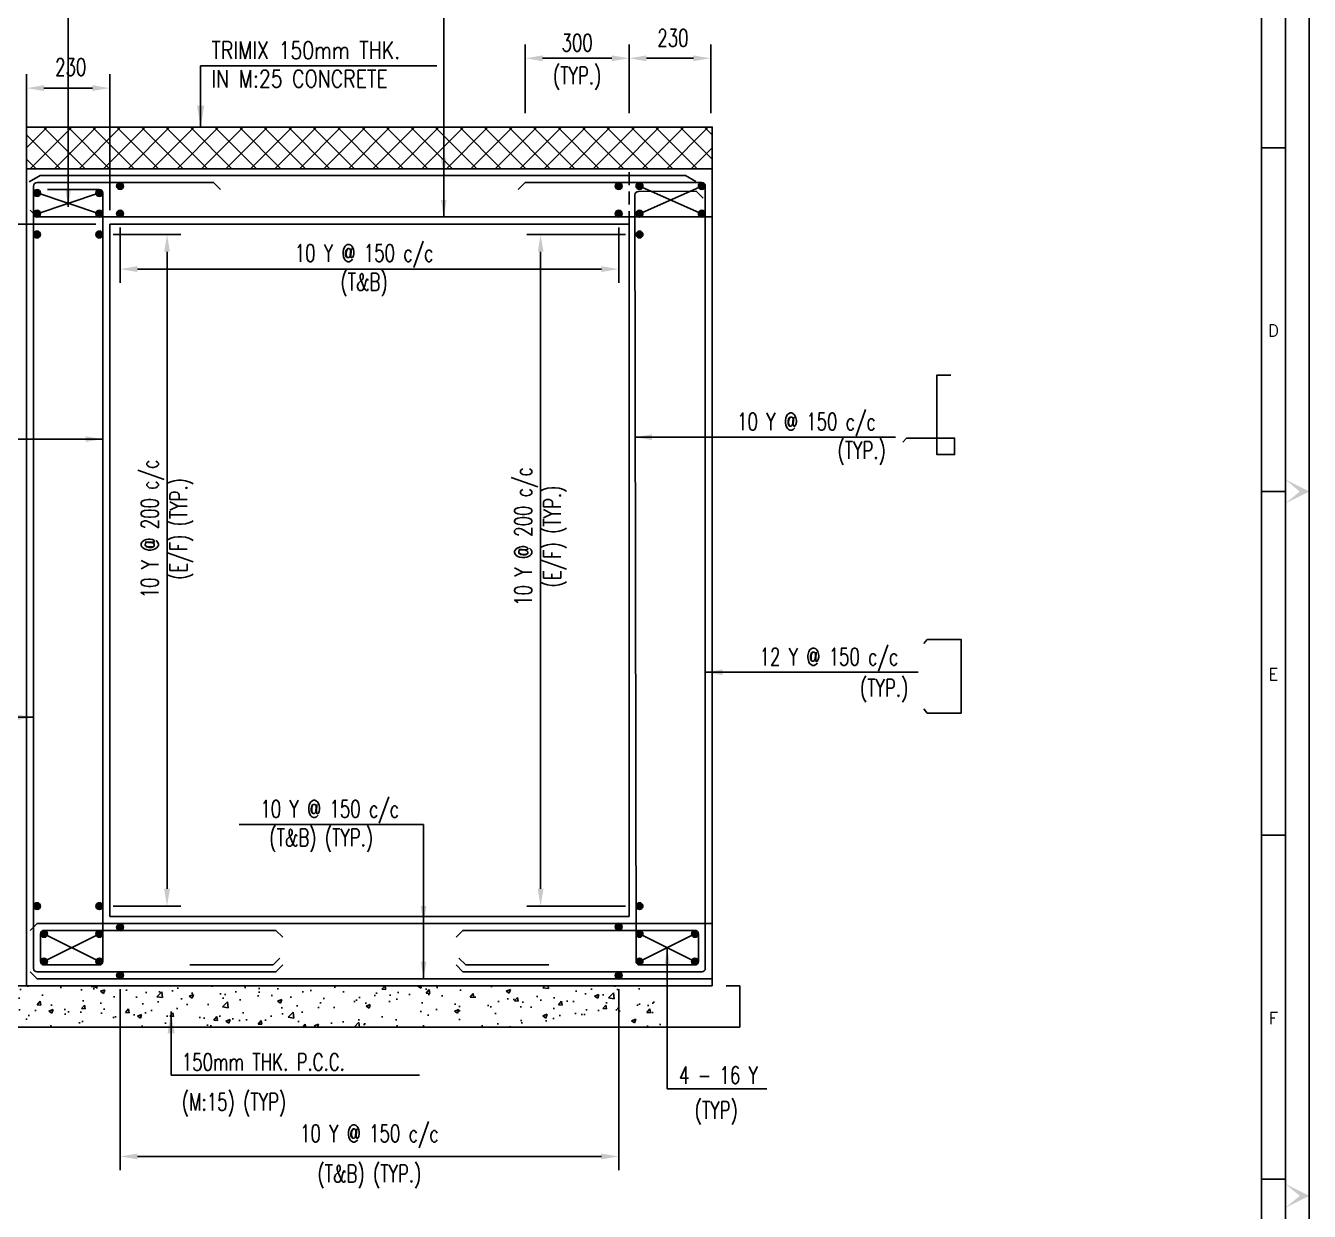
# Model space of a CAD drawing. Header units: millimetres. Extents: x 1549375 to 1746720, y -621670 to -557890.
# Drawn here: x 1685709 to 1704244, y -611515 to -594391 of the extents above; entities that cross this region are included whole.
import ezdxf
from ezdxf.enums import TextEntityAlignment as Align

# ---------------------------------------------------------------- set-up
doc = ezdxf.new("R2010")
doc.units = ezdxf.units.MM
doc.header["$MEASUREMENT"] = 0
doc.header["$PDMODE"] = 35
doc.linetypes.add('HIDDEN', pattern=[0.375, 0.25, -0.125])
for name, color, linetype in [('PNA', 8, 'Continuous'), ('REINFORCEMENT', 6, 'Continuous'), ('S- PILE CAP', 4, 'Continuous'), ('S-CONCRET LINE', 4, 'Continuous'), ('S-DIM-1', 5, 'Continuous'), ('S-HATCH', 253, 'Continuous'), ('S-PCC', 9, 'Continuous'), ('S-REINFORCEMENT', 6, 'Continuous'), ('S-TEXT-1', 4, 'Continuous')]:
    doc.layers.add(name, color=color, linetype=linetype)
doc.styles.add('ROMANS', font='simplex.shx', dxfattribs={"width": 0.7})
doc.dimstyles.new('dim100', dxfattribs={"dimtxt": 250, "dimasz": 250, "dimexe": 200, "dimexo": 200, "dimgap": 100, "dimtad": 1, "dimdec": 0, "dimzin": 0, "dimdsep": 46, "dimtxsty": 'ROMANS', "dimcen": 0, "dimclrd": 5, "dimclre": 5, "dimclrt": 4, "dimadec": 0, "dimazin": 0, "dimtfac": 1, "dimtdec": 0, "dimtix": 1, "dimtofl": 0, "dimtmove": 2, "dimatfit": 3, "dimfxl": 0, "dimtolj": 1, "dimtzin": 0, "dimlwd": -1, "dimlwe": -1, "dimarcsym": 0})
doc.dimstyles.new('dim20', dxfattribs={"dimtxt": 250, "dimasz": 250, "dimexe": 200, "dimexo": 200, "dimgap": 100, "dimtad": 1, "dimdec": 0, "dimlfac": 0.2, "dimzin": 0, "dimdsep": 46, "dimtxsty": 'ROMANS', "dimcen": 0, "dimclrd": 170, "dimclre": 170, "dimclrt": 4, "dimadec": 0, "dimazin": 0, "dimtfac": 1, "dimtdec": 0, "dimtix": 1, "dimtofl": 0, "dimtmove": 2, "dimatfit": 3, "dimfxl": 0, "dimtolj": 1, "dimtzin": 0, "dimlwd": -1, "dimlwe": -1, "dimarcsym": 0})
doc.dimstyles.new('dim25', dxfattribs={"dimtxt": 250, "dimasz": 250, "dimexe": 200, "dimexo": 200, "dimgap": 100, "dimtad": 1, "dimdec": 0, "dimlfac": 0.25, "dimzin": 0, "dimdsep": 46, "dimtxsty": 'ROMANS', "dimcen": 0, "dimclrd": 170, "dimclre": 170, "dimclrt": 4, "dimadec": 0, "dimazin": 0, "dimtfac": 1, "dimtdec": 0, "dimtix": 1, "dimtofl": 0, "dimtmove": 2, "dimatfit": 3, "dimfxl": 0, "dimtolj": 1, "dimtzin": 0, "dimlwd": -1, "dimlwe": -1, "dimarcsym": 0})
doc.dimstyles.new('dim33.33', dxfattribs={"dimtxt": 250, "dimasz": 250, "dimexe": 200, "dimexo": 200, "dimgap": 100, "dimtad": 1, "dimtoh": 1, "dimdec": 0, "dimlfac": 0.333331, "dimzin": 0, "dimdsep": 46, "dimtxsty": 'ROMANS', "dimcen": 0, "dimclrd": 170, "dimclre": 170, "dimclrt": 4, "dimadec": 0, "dimazin": 0, "dimtfac": 1, "dimtdec": 0, "dimtix": 1, "dimtofl": 0, "dimtmove": 2, "dimatfit": 3, "dimfxl": 0, "dimtolj": 1, "dimtzin": 0, "dimlwd": -1, "dimlwe": -1, "dimarcsym": 0})

# ---------------------------------------------------------------- blocks, each defined once
blk = doc.blocks.new('FOLDER')
at = {"layer": 'PNA'}
for points in [[(-1250, 2500), (0, 0), (0, 1000)], [(1250, 2500), (0, 0), (0, 1000)]]:
    blk.add_solid(points, dxfattribs=at)
blk = doc.blocks.new('SHEET1')
at = {"flags": 128}
blk.add_lwpolyline([(674017, -125881), (763101, -125881), (763101, -63214), (674017, -63214)], close=True, dxfattribs=at)
at = {"layer": 'PNA'}
for p, q in [((762042, -86820), (762572, -86820)), ((762042, -94421), (762572, -94421)), ((762042, -102021), (762572, -102021)), ((762042, -109621), (762572, -109621))]:
    blk.add_line(p, q, dxfattribs=at)
at = {"layer": 'PNA', "color": 1}
for points in [[(675076, -125351), (762572, -125351), (762572, -63743), (675076, -63743)], [(676135, -124822), (762042, -124822), (762042, -64273), (676135, -64273)]]:
    blk.add_lwpolyline(points, close=True, dxfattribs=at)
at = {"layer": 'PNA', "xscale": 0.2118545526379952, "yscale": 0.2118545526379952, "zscale": 0.2118545526379952, "rotation": 90}
for p in [(763101, -94421), (763101, -109992)]:
    blk.add_blockref('FOLDER', p, dxfattribs=at)
at = {"layer": 'PNA', "style": 'ROMANS'}
for s, p in [('D', (762307, -90861)), ('E', (762307, -98461)), ('F', (762307, -106061))]:
    blk.add_text(s, height=265, dxfattribs=at).set_placement(p, align=Align.MIDDLE)
blk = doc.blocks.new('*D82')
at = {"layer": 'Defpoints', "color": 0, "lineweight": 18}
for p in [(1694422, -594862), (1694422, -595857), (1695601, -595857)]:
    blk.add_point(p, dxfattribs=at)
at = {"layer": 'S-DIM-1', "color": 170}
for p, q in [((1694422, -595657), (1694422, -594662)), ((1695601, -595657), (1695601, -594662)), ((1695351, -594862), (1694672, -594862))]:
    blk.add_line(p, q, dxfattribs=at)
at = {"layer": 'S-DIM-1', "color": 170, "lineweight": 18}
for points in [[(1694672, -594821), (1694672, -594904), (1694422, -594862)], [(1695351, -594904), (1695351, -594821), (1695601, -594862)]]:
    blk.add_solid(points, dxfattribs=at)
at = {"layer": 'S-DIM-1', "color": 4, "insert": (1695055, -594567), "char_height": 250, "attachment_point": 5, "style": 'ROMANS'}
blk.add_mtext('\\A1;{230}', dxfattribs=at)
blk = doc.blocks.new('*D83')
at = {"layer": 'Defpoints', "color": 0, "lineweight": 18}
for p in [(1692922, -594862), (1692922, -595857), (1694422, -595857)]:
    blk.add_point(p, dxfattribs=at)
at = {"layer": 'S-DIM-1', "color": 170}
for p, q in [((1692922, -595657), (1692922, -594662)), ((1694422, -595657), (1694422, -594662)), ((1694172, -594862), (1693172, -594862))]:
    blk.add_line(p, q, dxfattribs=at)
at = {"layer": 'S-DIM-1', "color": 170, "lineweight": 18}
for points in [[(1693172, -594821), (1693172, -594904), (1692922, -594862)], [(1694172, -594904), (1694172, -594821), (1694422, -594862)]]:
    blk.add_solid(points, dxfattribs=at)
at = {"layer": 'S-DIM-1', "color": 4, "char_height": 250, "attachment_point": 5, "style": 'ROMANS'}
for s, insert in [('\\A1;300', (1693672, -594637)), ('(TYP.)', (1693672, -595153))]:
    blk.add_mtext(s, dxfattribs=dict(at, insert=insert))
blk = doc.blocks.new('*D84')
at = {"layer": 'Defpoints', "color": 0, "lineweight": 18}
for p in [(1685722, -596457), (1684893, -597257), (1686922, -597257)]:
    blk.add_point(p, dxfattribs=at)
at = {"layer": 'S-DIM-1', "color": 170}
for p, q in [((1685522, -596457), (1684693, -596457)), ((1684893, -596707), (1684893, -597007)), ((1686722, -597257), (1684693, -597257))]:
    blk.add_line(p, q, dxfattribs=at)
at = {"layer": 'S-DIM-1', "color": 170, "lineweight": 18}
for points in [[(1684935, -596707), (1684851, -596707), (1684893, -596457)], [(1684851, -597007), (1684935, -597007), (1684893, -597257)]]:
    blk.add_solid(points, dxfattribs=at)
at = {"layer": 'S-DIM-1', "color": 4, "insert": (1684668, -596857), "char_height": 250, "attachment_point": 5, "rotation": 90, "style": 'ROMANS'}
blk.add_mtext('\\A1;200', dxfattribs=at)
blk = doc.blocks.new('*D85')
at = {"layer": 'Defpoints', "color": 0, "lineweight": 18}
for p in [(1687072, -608107), (1694272, -608107), (1694272, -610722)]:
    blk.add_point(p, dxfattribs=at)
at = {"layer": 'S-DIM-1', "color": 170}
for p, q in [((1687072, -608307), (1687072, -610922)), ((1694272, -608307), (1694272, -610922)), ((1687322, -610722), (1694022, -610722))]:
    blk.add_line(p, q, dxfattribs=at)
at = {"layer": 'S-DIM-1', "color": 170, "lineweight": 18}
for points in [[(1687322, -610680), (1687322, -610764), (1687072, -610722)], [(1694022, -610764), (1694022, -610680), (1694272, -610722)]]:
    blk.add_solid(points, dxfattribs=at)
at = {"layer": 'S-DIM-1', "color": 4, "char_height": 250, "attachment_point": 5, "style": 'ROMANS'}
for s, insert in [('\\A1;{10 Y @ 150 c/c', (1690672, -610432)), ('(T&B) (TYP.)}', (1690672, -611012))]:
    blk.add_mtext(s, dxfattribs=dict(at, insert=insert))
blk = doc.blocks.new('*D88')
at = {"layer": 'Defpoints', "color": 0, "lineweight": 18}
for p in [(1686772, -597407), (1687750, -597407), (1686772, -607107)]:
    blk.add_point(p, dxfattribs=at)
at = {"layer": 'S-DIM-1', "color": 170}
for p, q in [((1686972, -597407), (1687950, -597407)), ((1687750, -606857), (1687750, -597657)), ((1686972, -607107), (1687950, -607107))]:
    blk.add_line(p, q, dxfattribs=at)
at = {"layer": 'S-DIM-1', "color": 170, "lineweight": 18}
for points in [[(1687792, -597657), (1687708, -597657), (1687750, -597407)], [(1687708, -606857), (1687792, -606857), (1687750, -607107)]]:
    blk.add_solid(points, dxfattribs=at)
at = {"layer": 'S-DIM-1', "color": 4, "insert": (1687750, -601660), "char_height": 250, "attachment_point": 5, "rotation": 90, "style": 'ROMANS'}
blk.add_mtext('\\A1;{10 Y @ 200 c/c\\P(E/F) (TYP.)}', dxfattribs=at)
blk = doc.blocks.new('*D89')
at = {"layer": 'Defpoints', "color": 0, "lineweight": 18}
for p in [(1693144, -597407), (1694572, -597407), (1694572, -607107)]:
    blk.add_point(p, dxfattribs=at)
at = {"layer": 'S-DIM-1', "color": 170}
for p, q in [((1694372, -597407), (1692944, -597407)), ((1693144, -606857), (1693144, -597657)), ((1694372, -607107), (1692944, -607107))]:
    blk.add_line(p, q, dxfattribs=at)
at = {"layer": 'S-DIM-1', "color": 170, "lineweight": 18}
for points in [[(1693186, -597657), (1693103, -597657), (1693144, -597407)], [(1693103, -606857), (1693186, -606857), (1693144, -607107)]]:
    blk.add_solid(points, dxfattribs=at)
at = {"layer": 'S-DIM-1', "color": 4, "insert": (1693144, -601769), "char_height": 250, "attachment_point": 5, "rotation": 90, "style": 'ROMANS'}
blk.add_mtext('\\A1;{10 Y @ 200 c/c\\P(E/F) (TYP.)}', dxfattribs=at)
blk = doc.blocks.new('*D90')
at = {"layer": 'Defpoints', "color": 0, "lineweight": 18}
for p in [(1685722, -595293), (1685722, -596457), (1686922, -597257)]:
    blk.add_point(p, dxfattribs=at)
at = {"layer": 'S-DIM-1', "color": 170}
for p, q in [((1685722, -596257), (1685722, -595093)), ((1686922, -597057), (1686922, -595093)), ((1686672, -595293), (1685972, -595293))]:
    blk.add_line(p, q, dxfattribs=at)
at = {"layer": 'S-DIM-1', "color": 170, "lineweight": 18}
for points in [[(1685972, -595251), (1685972, -595335), (1685722, -595293)], [(1686672, -595335), (1686672, -595251), (1686922, -595293)]]:
    blk.add_solid(points, dxfattribs=at)
at = {"layer": 'S-DIM-1', "color": 4, "insert": (1686359, -594989), "char_height": 250, "attachment_point": 5, "style": 'ROMANS'}
blk.add_mtext('\\A1;{230}', dxfattribs=at)
blk = doc.blocks.new('*D91')
at = {"layer": 'Defpoints', "color": 0, "lineweight": 18}
for p in [(1684164, -597257), (1686922, -597257), (1685122, -607257)]:
    blk.add_point(p, dxfattribs=at)
at = {"layer": 'S-DIM-1', "color": 170}
for p, q in [((1686722, -597257), (1683964, -597257)), ((1684164, -607007), (1684164, -597507)), ((1684922, -607257), (1683964, -607257))]:
    blk.add_line(p, q, dxfattribs=at)
at = {"layer": 'S-DIM-1', "color": 170, "lineweight": 18}
for points in [[(1684206, -597507), (1684122, -597507), (1684164, -597257)], [(1684122, -607007), (1684206, -607007), (1684164, -607257)]]:
    blk.add_solid(points, dxfattribs=at)
at = {"layer": 'S-DIM-1', "color": 4, "insert": (1684164, -597712), "char_height": 250, "attachment_point": 5, "rotation": 90, "style": 'ROMANS'}
blk.add_mtext('\\A1;2000\\P(MAX.)', dxfattribs=at)
blk = doc.blocks.new('*D92')
at = {"layer": 'Defpoints', "color": 0, "lineweight": 18}
for p in [(1687072, -597107), (1694272, -597107), (1694272, -597907)]:
    blk.add_point(p, dxfattribs=at)
at = {"layer": 'S-DIM-1', "color": 170}
for p, q in [((1687072, -597307), (1687072, -598107)), ((1694272, -597307), (1694272, -598107)), ((1687322, -597907), (1694022, -597907))]:
    blk.add_line(p, q, dxfattribs=at)
at = {"layer": 'S-DIM-1', "color": 170, "lineweight": 18}
for points in [[(1687322, -597865), (1687322, -597949), (1687072, -597907)], [(1694022, -597949), (1694022, -597865), (1694272, -597907)]]:
    blk.add_solid(points, dxfattribs=at)
at = {"layer": 'S-DIM-1', "color": 4, "insert": (1690595, -597925), "char_height": 250, "attachment_point": 5, "style": 'ROMANS'}
blk.add_mtext('\\A1;{10 Y @ 150 c/c\\P(T&B)}', dxfattribs=at)

msp = doc.modelspace()

# ---------------------------------------------------------------- hatches: boundary and pattern name
at = {"layer": 'S-HATCH'}
h = msp.add_hatch(dxfattribs=at)
h.set_pattern_fill('ANSI31', color=8, scale=1000, style=0)
h.set_pattern_definition([(45, (-75845.9, -631046.19), (-88.388348, 88.388348), [])])
h.paths.add_polyline_path([(1695622.5, -595856.9), (1695622.5, -594541.6), (1695622.5, -610456.9), (1695622.5, -610456.9)])
at = {"layer": 'S-HATCH', "linetype": 'ByBlock'}
h = msp.add_hatch(dxfattribs=at)
h.set_pattern_fill('ANSI37', color=8, scale=2000)
h.set_pattern_definition([(45, (-16619057.42, 247871.66), (-176.7766953, 176.7766953), []), (135, (-16619057.42, 247871.66), (-176.7766953, -176.7766953), [])])
h.paths.add_polyline_path([(1685722.5, -595856.9), (1685722.5, -596456.9), (1695622.5, -596456.9), (1695622.5, -595856.9)])
at = {"layer": 'S-PCC', "linetype": 'ByBlock'}
h = msp.add_hatch(dxfattribs=at)
h.set_pattern_fill('AR-CONC,_O', color=8, scale=88.888889)
h.set_pattern_definition([(50, (759401.76, -220928.4), (637.5646, -55.77968), [66.66667, -733.33333]), (355, (759401.76, -220928.4), (-123.3345, 668.61523), [53.33333, -586.66667]), (100.451444, (759454.9, -220933.04), (514.2301, 612.83555), [56.65795, -623.23743]), (46.1842, (759401.8, -220750.6), (948.65896, -147.12825), [100, -1100]), (96.63564, (759480.8, -220762.9), (830.8106, 865.8832), [84.987, -934.8567]), (351.18416, (759401.8, -220750.6), (830.8106, 865.8832), [80, -880]), (21, (759490.65, -220795.06), (530.58405, -357.88346), [66.66667, -733.33333]), (326, (759490.65, -220795.06), (216.2803, 644.5778), [53.33333, -586.66667]), (71.451445, (759534.87, -220824.9), (746.86433, 286.69436), [56.65795, -623.23743]), (37.5, (759401.76, -220928.4), (10.80876, 295.90565), [0, -579.55556, 0, -595.55556, 0, -588.88889]), (7.5, (759401.76, -220928.4), (233.83959, 350.58819), [0, -339.55556, 0, -566.22222, 0, -224.44444]), (327.5, (759203.54, -220928.4), (474.50883, -20.048775), [0, -222.22222, 0, -693.33333, 0, -920]), (317.5, (759114.65, -220928.4), (518.3877, 88.9822), [0, -288.88889, 0, -460.44444, 0, -653.33333])])
h.paths.add_polyline_path([(1694884.9, -608256.9), (1685122.5, -608256.9), (1685122.5, -608856.9), (1694884.9, -608856.9)])

# ---------------------------------------------------------------- linework, layer by layer
at = {"layer": 'REINFORCEMENT', "color": 5}
for points, elevation in [([(1699070.2, -599438.1), (1698866.9, -599438.1), (1698866.9, -600585.7), (1699121.6, -600585.7), (1699121.6, -600347.7), (1698428.3, -600347.7), (1698377, -600407.1)], 467.6), ([(1698676.7, -603316.2), (1698728.1, -603256.8), (1699218.7, -603256.8), (1699218.7, -604317.7), (1698728.1, -604317.7), (1698676.7, -604258.3)], 224.1)]:
    msp.add_lwpolyline(points, dxfattribs=dict(at, elevation=elevation))
at = {"layer": 'S- PILE CAP', "color": 8, "linetype": 'HIDDEN', "ltscale": 750}
msp.add_line((1694422.5, -597256.9, 551.5), (1694422.5, -596456.9, 551.5), dxfattribs=at)
at = {"layer": 'S-CONCRET LINE', "color": 4}
for p, q in [((1685722.5, -608256.9, 551.5), (1685722.5, -596456.9, 551.5)), ((1685722.5, -596456.9, 551.5), (1695600.7, -596456.9, -560571.4)), ((1695622.5, -599796.9, 551.5), (1695622.5, -596456.9, 467.6)), ((1695622.5, -608256.9, 551.5), (1695622.5, -597056.9, 483)), ((1686922.5, -607256.9, 551.5), (1686922.5, -597256.9, 551.5)), ((1686922.5, -597256.9, 551.5), (1687328.5, -597256.9, 551.5)), ((1687328.5, -597256.9, 551.5), (1694422.5, -597256.9, 551.5)), ((1694422.5, -597256.9, 551.5), (1694422.5, -607256.9, 551.5)), ((1694422.5, -607256.9, 551.5), (1686922.5, -607256.9, 551.5)), ((1695622.5, -608256.9, 551.5), (1685722.5, -608256.9, 551.5))]:
    msp.add_line(p, q, dxfattribs=at)
at = {"layer": 'S-CONCRET LINE'}
msp.add_line((1695622.5, -607256.9, 546.1), (1695622.5, -607256.9, 546.1), dxfattribs=at)
at = {"layer": 'S-PCC', "color": 8, "linetype": 'ByBlock'}
for p, q in [((1696022.5, -608256.9, 551.5), (1695822.5, -608256.9, 551.5)), ((1696022.5, -608856.9, 551.5), (1696022.5, -608256.9, 551.5))]:
    msp.add_line(p, q, dxfattribs=at)
at = {"layer": 'S-PCC', "color": 8, "elevation": 561590.4}
msp.add_lwpolyline([(1695622.5, -596456.9), (1695622.5, -595856.9), (1685722.5, -595856.9), (1685722.5, -596456.9)], close=True, dxfattribs=at)
at = {"layer": 'S-PCC', "color": 8, "linetype": 'ByBlock', "elevation": 551.5}
msp.add_lwpolyline([(1695622.5, -608256.9), (1685122.5, -608256.9), (1685122.5, -608856.9), (1696022.5, -608856.9)], dxfattribs=at)
at = {"layer": 'S-REINFORCEMENT', "color": 253}
for p, q in [((1686772.5, -596806.9, 551.5), (1685872.5, -597106.9, 551.5)), ((1686772.5, -597106.9, 551.5), (1685872.5, -596806.9, 551.5)), ((1694572.5, -596706.9, 551.5), (1695472.5, -597106.9, 551.5)), ((1694572.5, -597106.9, 551.5), (1695472.5, -596706.9, 551.5))]:
    msp.add_line(p, q, dxfattribs=at)
at = {"layer": 'S-REINFORCEMENT', "color": 5}
msp.add_line((1695491.5, -596881.4, 551.5), (1695391.5, -596781.4, 551.5), dxfattribs=at)
at = {"layer": 'S-REINFORCEMENT', "color": 8}
for p, q in [((1686772.5, -607506.9, 551.5), (1685972.5, -607906.9, 551.5)), ((1685972.5, -607506.9, 551.5), (1686772.5, -607906.9, 551.5)), ((1694572.5, -607506.9, 551.5), (1695372.5, -607906.9, 551.5)), ((1695372.5, -607506.9, 551.5), (1694572.5, -607906.9, 551.5))]:
    msp.add_line(p, q, dxfattribs=at)
at = {"layer": 'S-REINFORCEMENT', "color": 5, "elevation": 551.5}
for points in [[(1685756.8, -596645.6), (1685919.5, -596556.9), (1695235.9, -596556.9), (1695387.2, -596639.4)], [(1685772.5, -597054), (1685872.5, -597154), (1695622.5, -597154)], [(1685772.5, -607456.9), (1685872.5, -607356.9), (1695622.5, -607356.9)], [(1689380.8, -607856.9), (1689281, -607956.9), (1688081, -607956.9)], [(1691964.1, -607856.9), (1692063.9, -607956.9), (1693263.9, -607956.9)], [(1685772.5, -608056.9), (1685872.5, -608156.9), (1695622.5, -608156.9)]]:
    msp.add_lwpolyline(points, dxfattribs=at)
at = {"layer": 'S-REINFORCEMENT', "color": 5, "elevation": 467.6}
for points in [[(1689422.5, -607956.9), (1689322.5, -608056.9), (1685872.5, -608056.9, -0.4142136), (1685822.5, -608006.9), (1685822.5, -596706.9, -0.4142136), (1685872.5, -596656.9), (1688422.5, -596656.9), (1688522.5, -596756.9)], [(1691922.5, -607956.9), (1692022.5, -608056.9), (1695472.5, -608056.9, 0.4142136), (1695522.5, -608006.9), (1695522.5, -596706.9, 0.4142136), (1695472.5, -596656.9), (1692922.5, -596656.9), (1692822.5, -596756.9)], [(1689422.5, -607556.9), (1689322.5, -607456.9), (1685972.5, -607456.9, 0.4142136), (1685922.5, -607506.9), (1685922.5, -607906.9, 0.4142136), (1685972.5, -607956.9), (1686772.5, -607956.9, 0.4142136), (1686822.5, -607906.9), (1686822.5, -596806.9, 0.4142136), (1686772.5, -596756.9), (1686022.5, -596756.9)], [(1691922.5, -607556.9), (1692022.5, -607456.9), (1695372.5, -607456.9, -0.4142136), (1695422.5, -607506.9), (1695422.5, -607906.9, -0.4142136), (1695372.5, -607956.9), (1694572.5, -607956.9, -0.4142136), (1694522.5, -607906.9), (1694506, -596835.4, -0.4142136), (1694556, -596785.4), (1695391.5, -596781.4)]]:
    msp.add_lwpolyline(points, format="xyb", dxfattribs=at)
at = {"layer": 'S-REINFORCEMENT', "color": 5, "ltscale": 10, "const_width": 50}
for points, elevation in [([(1687097.5, -596706.9, 1), (1687047.5, -596706.9, 1)], 551.5), ([(1694247.5, -596706.9, -1), (1694297.5, -596706.9, -1)], 551.5), ([(1694547.5, -596706.9, -1), (1694597.5, -596706.9, -1)], 551.5), ([(1695497.5, -596706.9, 1), (1695447.5, -596706.9, 1)], 551.5), ([(1685897.5, -596806.9, 1), (1685847.5, -596806.9, 1)], 551.5), ([(1686797.5, -596806.9, 1), (1686747.5, -596806.9, 1)], 551.5), ([(1685897.5, -597106.9, 1), (1685847.5, -597106.9, 1)], 551.5), ([(1686797.5, -597106.9, 1), (1686747.5, -597106.9, 1)], 551.5), ([(1687097.5, -597106.9, 1), (1687047.5, -597106.9, 1)], 551.5), ([(1694247.5, -597106.9, -1), (1694297.5, -597106.9, -1)], 551.5), ([(1694547.5, -597106.9, -1), (1694597.5, -597106.9, -1)], 551.5), ([(1695497.5, -597106.9, 1), (1695447.5, -597106.9, 1)], 551.5), ([(1685897.5, -597406.9, -1), (1685847.5, -597406.9, -1)], 551.5), ([(1686797.5, -597406.9, -1), (1686747.5, -597406.9, -1)], 551.5), ([(1694547.5, -597406.9, 1), (1694597.5, -597406.9, 1)], 551.5), ([(1685897.5, -607106.9, -1), (1685847.5, -607106.9, -1)], 467.6), ([(1686747.5, -607106.9, 1), (1686797.5, -607106.9, 1)], 467.6), ([(1694597.5, -607106.9, -1), (1694547.5, -607106.9, -1)], 467.6), ([(1687097.5, -607412, 1), (1687047.5, -607412, 1)], 467.6), ([(1694247.5, -607404.6, -1), (1694297.5, -607404.6, -1)], 467.6), ([(1685997.5, -607506.9, 1), (1685947.5, -607506.9, 1)], 467.6), ([(1686747.5, -607506.9, -1), (1686797.5, -607506.9, -1)], 467.6), ([(1694597.5, -607506.9, 1), (1694547.5, -607506.9, 1)], 467.6), ([(1695347.5, -607506.9, -1), (1695397.5, -607506.9, -1)], 467.6), ([(1685997.5, -607906.9, -1), (1685947.5, -607906.9, -1)], 467.6), ([(1686747.5, -607906.9, 1), (1686797.5, -607906.9, 1)], 467.6), ([(1694597.5, -607906.9, -1), (1694547.5, -607906.9, -1)], 467.6), ([(1695347.5, -607906.9, 1), (1695397.5, -607906.9, 1)], 467.6), ([(1687097.5, -608105.8, -1), (1687047.5, -608105.8, -1)], 467.6), ([(1694247.5, -608109.8, 1), (1694297.5, -608109.8, 1)], 467.6)]:
    msp.add_lwpolyline(points, format="xyb", close=True, dxfattribs=dict(at, elevation=elevation))
at = {"layer": 'S-REINFORCEMENT', "color": 5, "ltscale": 10}
for centre in [(1687072.5, -596706.9, 551.5), (1694272.5, -596706.9, 551.5), (1694572.5, -596706.9, 551.5), (1695472.5, -596706.9, 551.5), (1685872.5, -596806.9, 551.5), (1686772.5, -596806.9, 551.5), (1685872.5, -597106.9, 551.5), (1686772.5, -597106.9, 551.5), (1687072.5, -597106.9, 551.5), (1694272.5, -597106.9, 551.5), (1694572.5, -597106.9, 551.5), (1695472.5, -597106.9, 551.5), (1685872.5, -597406.9, 551.5), (1686772.5, -597406.9, 551.5), (1694572.5, -597406.9, 551.5), (1685872.5, -607106.9, 551.5), (1686772.5, -607106.9, 551.5), (1694572.5, -607106.9, 551.5), (1687072.5, -607412, 551.5), (1694272.5, -607404.6, 551.5), (1685972.5, -607506.9, 551.5), (1686772.5, -607506.9, 551.5), (1694572.5, -607506.9, 551.5), (1695372.5, -607506.9, 551.5), (1685972.5, -607906.9, 551.5), (1686772.5, -607906.9, 551.5), (1694572.5, -607906.9, 551.5), (1695372.5, -607906.9, 551.5), (1687072.5, -608105.8, 551.5), (1694272.5, -608109.8, 551.5)]:
    msp.add_circle(centre, 50, dxfattribs=at)

# ---------------------------------------------------------------- block references
at = {"xscale": 0.6532188394183241, "yscale": 0.6532188394183241, "zscale": 0.6532188394183241}
msp.add_blockref('SHEET1', (1205772.2, -539441.7), dxfattribs=at)

# ---------------------------------------------------------------- texts
at = {"layer": 'S-TEXT-1', "style": 'ROMANS'}
for s, width, p in [('TRIMIX 150mm THK.', 0.8, (1688390.9, -594746.4, 551.5)), ('IN M:25 CONCRETE', 0.8, (1688390.9, -595158.7, 551.5)), ('10 Y @ 150 c/c', 0.7, (1695982.2, -600109.2, 467.6)), ('(TYP.)', 0.7, (1697432.2, -600523.5, 467.6)), ('12 Y @ 150 c/c', 0.7, (1696306.3, -603504.5, 10.7)), ('(TYP.)', 0.7, (1697756.3, -603954.5, 10.7)), ('10 Y @ 150 c/c', 0.7, (1689097.8, -605702.4, 551.5)), ('(T&B) (TYP.)', 0.7, (1689226.6, -606116.7, 551.5)), ('150mm THK. P.C.C.', 0.7, (1687963.5, -609357.8, 551.5)), ('4 - 16 Y', 0.7, (1695143, -609548.1, 561181.8)), ('(M:15) (TYP)', 0.7, (1687963.5, -609934.4, 551.5)), ('(TYP)', 0.7, (1695369.3, -610053.2, 551.5))]:
    msp.add_text(s, height=250, dxfattribs=dict(at, width=width)).set_placement(p, align=Align.MIDDLE_LEFT)

# ---------------------------------------------------------------- dimensions: what is measured, and where the dimension line sits
at = {"layer": 'S-DIM-1'}
for base, p1, p2, angle, text, dimstyle, override, picture, middle in [((1694422.5, -594862.3, 561590.4), (1695600.7, -595856.9, 467.6), (1694422.5, -595856.9, 561814.6), 180, '{230}', 'dim20', {"dimtxsty": 'ROMANS'}, '*D82', (1695055.1, -594567.2, 561590.4)), ((1685722.5, -595293.1, 467.6), (1686922.5, -597256.9, 551.5), (1685722.5, -596456.9, 467.6), 180, '{230}', 'dim20', {"dimtxsty": 'ROMANS'}, '*D90', (1686359.1, -594989.4, 467.6)), ((1694272.5, -597906.9, -560464.3), (1687072.5, -597106.9, 551.5), (1694272.5, -597106.9, 551.5), 180, '{10 Y @ 150 c/c\\X(T&B)}', 'dim25', {"dimtxsty": 'ROMANS', "dimtmove": 1}, '*D92', (1690594.8, -598447.2, -560464.3)), ((1687750.1, -597406.9, -560125.3), (1686772.5, -607106.9, 619326.1), (1686772.5, -597406.9, -559817.2), 90, '{10 Y @ 200 c/c\\X(E/F) (TYP.)}', 'dim25', {"dimtxsty": 'ROMANS', "dimtmove": 0}, '*D88', (1687750.1, -601659.8, -560125.3)), ((1693144.2, -597406.9, -560125.3), (1694572.5, -607106.9, 619326.1), (1694572.5, -597406.9, -559817.2), 90, '{10 Y @ 200 c/c\\X(E/F) (TYP.)}', 'dim25', {"dimtxsty": 'ROMANS', "dimtmove": 0}, '*D89', (1693144.2, -601768.7, -560125.3))]:
    dim = msp.add_linear_dim(base=base, p1=p1, p2=p2, angle=angle, text=text, dimstyle=dimstyle, override=override, dxfattribs=at)
    dim.commit()
    dim.dimension.update_dxf_attribs({"geometry": picture, "text_midpoint": middle, "dimtype": 160})
for base, p1, p2, angle, text, picture, middle in [((1692922.5, -594862.3, 561590.4), (1694422.5, -595856.9, 561814.6), (1692922.5, -595856.9, 1123021.3), 180, '<>\\X(TYP.)', '*D83', (1693672.5, -594862.3, 561590.4)), ((1684893, -597256.9, -560039.3), (1685722.5, -596456.9, 773.6), (1686922.5, -597256.9, 551.5), 90, '200', '*D84', (1684668, -596856.9, -560039.3))]:
    dim = msp.add_linear_dim(base=base, p1=p1, p2=p2, angle=angle, text=text, dimstyle='dim20', dxfattribs=at)
    dim.commit()
    dim.dimension.update_dxf_attribs({"geometry": picture, "text_midpoint": middle})
dim = msp.add_linear_dim(base=(1684164, -597256.9, -560571.4), p1=(1685122.5, -607256.9, 551.5), p2=(1686922.5, -597256.9, 551.5), angle=270, text='<>\\X(MAX.)', dimstyle='dim20', dxfattribs=at)
dim.commit()
dim.dimension.update_dxf_attribs({"geometry": '*D91', "text_midpoint": (1684164, -597712.4, -560571.4), "dimtype": 160})
dim = msp.add_linear_dim(base=(1694272.5, -610722, 618955.6), p1=(1687072.5, -608106.9, 619336.1), p2=(1694272.5, -608106.9, 619560.2), angle=180, text='{10 Y @ 150 c/c\\X(T&B) (TYP.)}', dimstyle='dim25', override={"dimtxsty": 'ROMANS', "dimtmove": 0}, dxfattribs=at)
dim.commit()
dim.dimension.update_dxf_attribs({"geometry": '*D85', "text_midpoint": (1690672.5, -610722, 618955.6)})

# ---------------------------------------------------------------- leaders
msp.add_leader([(1691745.7, -596556.9, 551.5), (1691745.7, -593637.2, 551.5), (1688179.3, -593637.2, 551.5)], dimstyle='dim33.33', dxfattribs=at)
for points, dimstyle, override in [([(1691745.7, -597156.9, -560402.7), (1691745.7, -593637.2, -560402.7), (1690049.4, -593637.2, -560402.7)], 'dim33.33', {"dimasz": 250}), ([(1686322.5, -597006.9, 551.5), (1686322.5, -593746.3, 551.5), (1687787.9, -593746.3, 551.5)], 'dim33.33', {"dimasz": 250}), ([(1688235.2, -595861.4, -560713.7), (1688235.3, -594970.4, -560713.7), (1691647.6, -594970.4, -560713.7)], 'dim100', {"dimasz": 312.5}), ([(1686822.5, -600362.2, -560592.8), (1681525.4, -600362.2, -560592.8)], 'dim25', {"dimasz": 250}), ([(1694500.4, -600334.2, -560592.8), (1698270.4, -600334.2, -560592.8)], 'dim25', {"dimasz": 250}), ([(1695522.5, -603729.5), (1698594.5, -603729.5)], 'dim25', {"dimasz": 250}), ([(1685822.5, -604379), (1681511.9, -604379)], 'dim25', {"dimasz": 250}), ([(1691454.1, -607356.9, -560611), (1691454.1, -605927.4, -560611), (1688793.1, -605927.4, -560611)], 'dim100', {"dimasz": 250, "dimtad": 0, "dimarcsym": 1}), ([(1691454.1, -608156.9, -560611), (1691454.1, -605927.4, -560611), (1691367.9, -605927.4, -560611)], 'dim100', {"dimtad": 0, "dimarcsym": 1}), ([(1694972.5, -607706.9, 467.6), (1694972.5, -609746.1, 467.6), (1696411.5, -609746.1, 467.6)], 'dim100', {"dimasz": 250}), ([(1687808.2, -608629.3, -558676.8), (1687808.2, -609546.1, -558676.8), (1691395.8, -609546.1, -558676.8)], 'dim100', {"dimasz": 312.5})]:
    msp.add_leader(points, dimstyle=dimstyle, override=override, dxfattribs=at)

doc.saveas('drawing.dxf')
